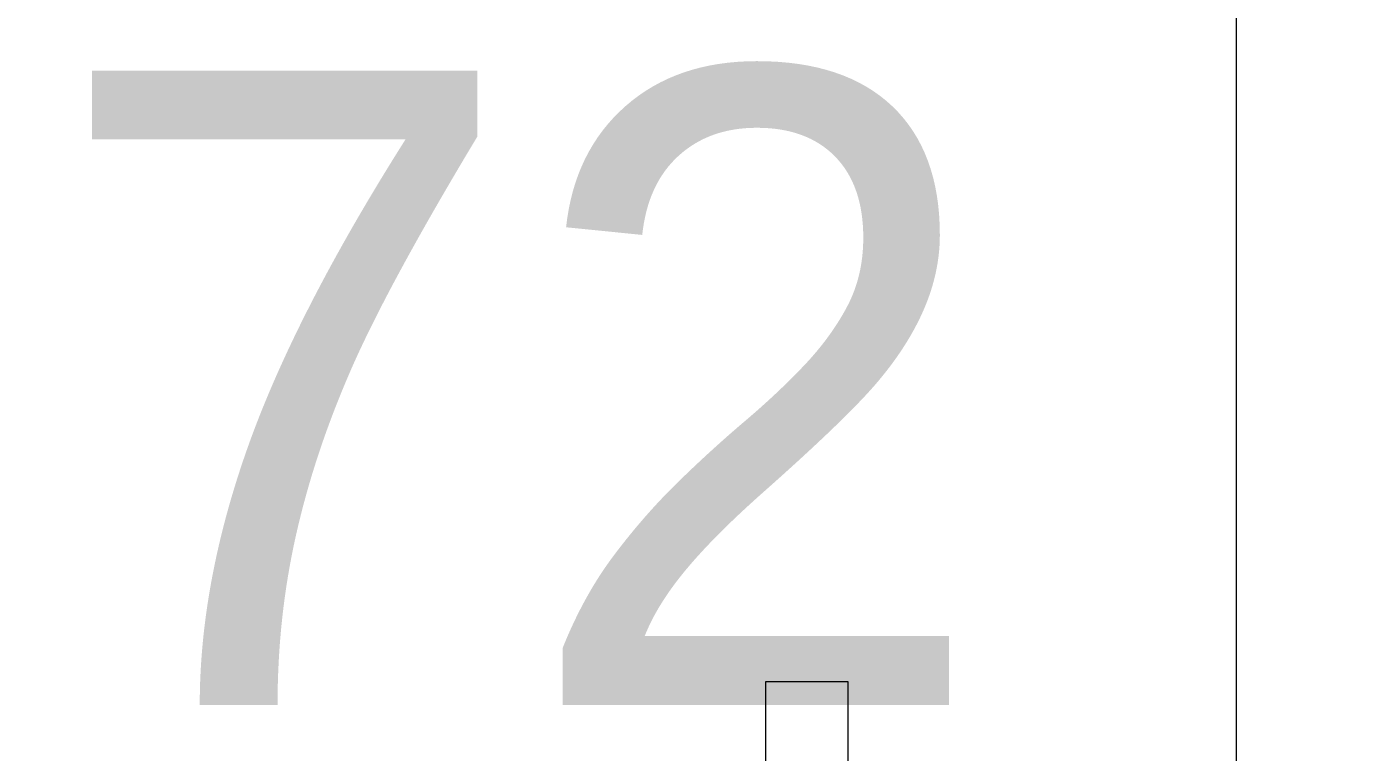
# Model space of a CAD drawing. Header units: metres. Extents: x 29 to 86.9, y -23.2 to 39.7.
# Drawn here: x 59.019 to 59.831, y -19.153 to -18.714 of the extents above; entities that cross this region are included whole.
import ezdxf

# ---------------------------------------------------------------- set-up
doc = ezdxf.new("R2010")
doc.units = ezdxf.units.M
doc.header["$LTSCALE"] = 100
doc.layers.get('0').update_dxf_attribs({"color": 254})
doc.layers.add('A-GENM', color=7, linetype='Continuous', lineweight=18)
doc.layers.add('Arqui', color=8, linetype='Continuous', lineweight=0)

# ---------------------------------------------------------------- blocks, each defined once
blk = doc.blocks.new('A$C9582355f')
at = {"layer": 'Arqui'}
for points in [[(30.76906, 5.29217), (29.76906, 5.29217), (29.76906, 3.29217), (30.76906, 3.29217)], [(30.76906, 5.29217), (31.76906, 5.29217), (31.76906, 3.29217), (30.76906, 3.29217)]]:
    blk.add_lwpolyline(points, close=True, dxfattribs=at)
at = {"layer": 'Arqui', "insert": (30.04953, 4.4233), "char_height": 0.384, "attachment_point": 1, "rotation": 360}
blk.add_mtext_dynamic_manual_height_columns('72', width=0.8914475, gutter_width=5, heights=[0], dxfattribs=at)
blk = doc.blocks.new('PIE AMIGO - PIE AMIGO-2313743-NIVEL 02')
at = {"layer": 'A-GENM', "color": 253, "true_color": 0xaaaaaa}
for p, q in [((-0.53086, 0.025), (-0.60157, 0.025)), ((-0.60157, 0.025), (-0.60157, -0.025)), ((0.07, 0.025), (-0.60157, 0.025)), ((-0.53086, -0.025), (-0.53086, 0.025)), ((-0.53086, 0.025), (0.07, 0.025)), ((0.12, 0.025), (0.07, 0.025)), ((0.07, 0.025), (0.07, -0.025)), ((0.12, 0.025), (0.07, 0.025)), ((0.07, 0.025), (0.07, -0.025)), ((0.07, -0.025), (0.07, 0.025)), ((0.07, -0.025), (0.07, 0.025)), ((0.12, -0.025), (0.12, 0.025)), ((0.12, -0.025), (0.12, 0.025)), ((-0.60157, -0.025), (-0.53086, -0.025)), ((-0.60157, -0.025), (0.07, -0.025)), ((0.07, -0.025), (-0.53086, -0.025)), ((0.07, -0.025), (0.12, -0.025)), ((0.07, -0.025), (0.12, -0.025))]:
    blk.add_line(p, q, dxfattribs=at)

msp = doc.modelspace()

# ---------------------------------------------------------------- block references
msp.add_blockref('A$C9582355f', (28.98266, -23.16397))
at = {"layer": 'A-GENM', "color": 253, "true_color": 0xaaaaaa, "rotation": 269.9999999999998}
msp.add_blockref('PIE AMIGO - PIE AMIGO-2313743-NIVEL 02', (59.49141, -19.71236), dxfattribs=at)

doc.saveas('drawing.dxf')
